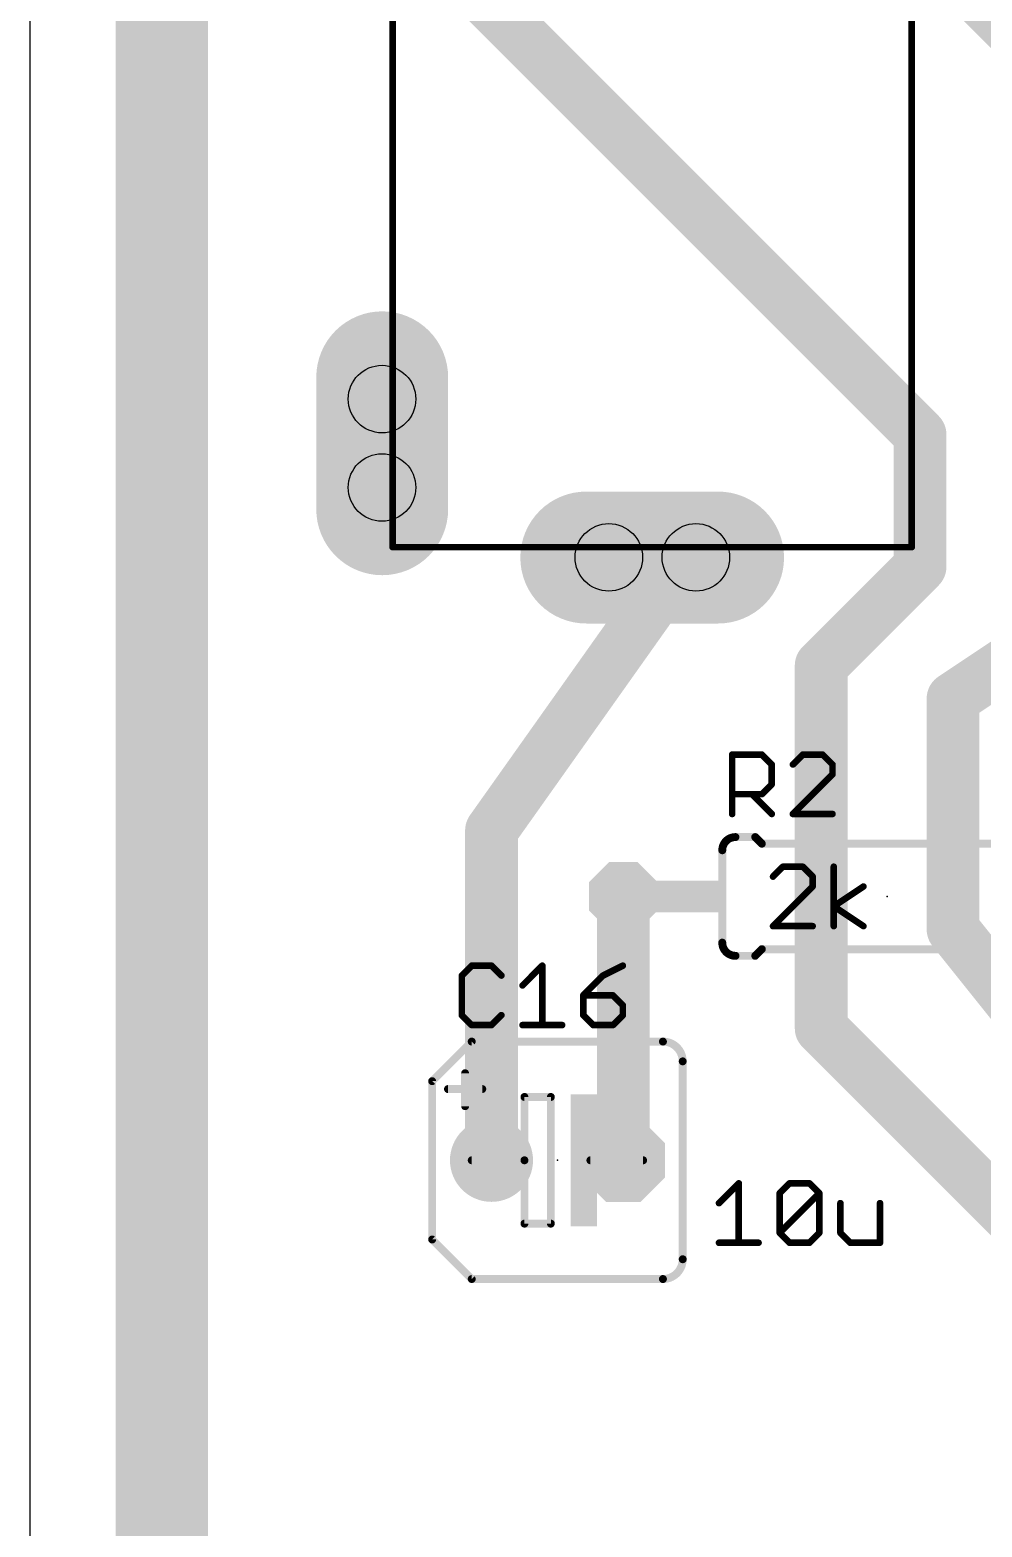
# Model space of a CAD drawing. Extents: x 0 to 4.04, y -0.39 to 3.15.
# Drawn here: x 0 to 0.722, y 0.822 to 1.957 of the extents above; entities that cross this region are included whole.
import ezdxf

# ---------------------------------------------------------------- set-up
doc = ezdxf.new("R2010")
doc.units = 0
for name, color, linetype in [('16', 175, 'CONTINUOUS'), ('17', 82, 'CONTINUOUS'), ('20', 7, 'CONTINUOUS'), ('21', 253, 'CONTINUOUS'), ('23', 7, 'CONTINUOUS'), ('25', 253, 'CONTINUOUS'), ('27', 253, 'CONTINUOUS'), ('46', 140, 'CONTINUOUS'), ('51', 253, 'CONTINUOUS')]:
    doc.layers.add(name, color=color, linetype=linetype)

# ---------------------------------------------------------------- blocks, each defined once
blk = doc.blocks.new('RECT')
blk.add_solid([(-0.5, -0.5), (0.5, -0.5), (-0.5, 0.5), (0.5, 0.5)])
blk = doc.blocks.new('ROUNDP')
at = {"const_width": 0.5}
blk.add_lwpolyline([(0, -0.25, 1), (0, 0.25, 1), (0, -0.25)], format="xyb", dxfattribs=at)
blk = doc.blocks.new('OCTAGONP')
at = {"const_width": 0.5}
blk.add_lwpolyline([(-0.25, -0.103553), (-0.25, 0.103553), (-0.103553, 0.25), (0.103553, 0.25), (0.25, 0.103553), (0.25, -0.103553), (0.103553, -0.25), (-0.103553, -0.25), (-0.25, -0.103553), (-0.25, 0.103553)], dxfattribs=at)
blk = doc.blocks.new('LONGP100')
at = {"const_width": 1}
blk.add_lwpolyline([(-0.5, 0), (0.5, 0)], dxfattribs=at)
at = {"const_width": 0.5}
for points in [[(-0.5, 0.25, 1), (-0.5, -0.25)], [(0.5, -0.25, 1), (0.5, 0.25)]]:
    blk.add_lwpolyline(points, format="xyb", dxfattribs=at)

msp = doc.modelspace()

# ---------------------------------------------------------------- linework, layer by layer
at = {"layer": '16'}
for points, const_width in [([(0.623425, 2.076575), (0.825, 1.875)], 0.04), ([(0.675, 1.65), (0.3, 2.025)], 0.04), ([(0.675, 1.55), (0.675, 1.65)], 0.04), ([(0.47185, 1.55689), (0.47185, 1.52185)], 0.032), ([(0.6, 1.475), (0.675, 1.55)], 0.04), ([(0.47185, 1.52185), (0.35, 1.35)], 0.04), ([(0.7, 1.45), (0.775, 1.5)], 0.04), ([(0.6, 1.2), (0.6, 1.475)], 0.04), ([(0.7, 1.275), (0.7, 1.45)], 0.04), ([(0.35, 1.35), (0.35, 1.1)], 0.04), ([(0.45, 1.1), (0.45, 1.3)], 0.04), ([(0.8, 1.15), (0.7, 1.275)], 0.04), ([(0.75, 1.05), (0.6, 1.2)], 0.04)]:
    msp.add_lwpolyline(points, dxfattribs=dict(at, const_width=const_width))
for points, const_width in [([(0.685, 1.65, 1), (0.665, 1.65)], 0.02), ([(0.667929, 1.642929, 1), (0.682071, 1.657071)], 0.02), ([(0.47985, 1.55689, 1), (0.46385, 1.55689)], 0.016), ([(0.682071, 1.542929, 1), (0.667929, 1.557071)], 0.02), ([(0.665, 1.55, 1), (0.685, 1.55)], 0.02), ([(0.480008, 1.516066, 1), (0.463693, 1.527634)], 0.02), ([(0.46385, 1.52185, 1), (0.47985, 1.52185)], 0.016), ([(0.61, 1.475, 1), (0.59, 1.475)], 0.02), ([(0.592929, 1.482071, 1), (0.607071, 1.467929)], 0.02), ([(0.71, 1.45, 1), (0.69, 1.45)], 0.02), ([(0.694453, 1.458321, 1), (0.705547, 1.441679)], 0.02), ([(0.36, 1.35, 1), (0.34, 1.35)], 0.02), ([(0.341843, 1.355784, 1), (0.358157, 1.344216)], 0.02), ([(0.46, 1.3, 1), (0.44, 1.3)], 0.02), ([(0.707809, 1.281247, 1), (0.692191, 1.268753)], 0.02), ([(0.69, 1.275, 1), (0.71, 1.275)], 0.02), ([(0.607071, 1.207071, 1), (0.592929, 1.192929)], 0.02), ([(0.59, 1.2, 1), (0.61, 1.2)], 0.02), ([(0.34, 1.1, 1), (0.36, 1.1)], 0.02), ([(0.44, 1.1, 1), (0.46, 1.1)], 0.02)]:
    msp.add_lwpolyline(points, format="xyb", dxfattribs=dict(at, const_width=const_width))
at = {"layer": '20'}
msp.add_line((0, 3.149606), (0, 0), dxfattribs=at)
for centre in [(0.267, 1.677), (0.267, 1.61), (0.439, 1.557), (0.505, 1.557)]:
    msp.add_circle(centre, 0.025591, dxfattribs=at)
at = {"layer": '21'}
for points, const_width in [([(0.535, 1.345, 0.414214), (0.525, 1.335)], 0.006), ([(0.535, 1.3465, 1), (0.535, 1.3435)], 0.003), ([(0.535, 1.3435, 1), (0.535, 1.3465)], 0.003), ([(0.551061, 1.346061, 1), (0.548939, 1.343939)], 0.003), ([(0.55, 1.3435, 1), (0.55, 1.3465)], 0.003), ([(0.555, 1.3415, 1), (0.555, 1.3385)], 0.003), ([(0.553939, 1.338939, 1), (0.556061, 1.341061)], 0.003), ([(0.5265, 1.335, 1), (0.5235, 1.335)], 0.003), ([(0.5235, 1.335, 1), (0.5265, 1.335)], 0.003), ([(0.525, 1.265, 0.414214), (0.535, 1.255)], 0.006), ([(0.5265, 1.265, 1), (0.5235, 1.265)], 0.003), ([(0.5235, 1.265, 1), (0.5265, 1.265)], 0.003), ([(0.555, 1.2615, 1), (0.555, 1.2585)], 0.003), ([(0.556061, 1.258939, 1), (0.553939, 1.261061)], 0.003), ([(0.535, 1.2565, 1), (0.535, 1.2535)], 0.003), ([(0.535, 1.2535, 1), (0.535, 1.2565)], 0.003), ([(0.548939, 1.256061, 1), (0.551061, 1.253939)], 0.003), ([(0.55, 1.2535, 1), (0.55, 1.2565)], 0.003), ([(0.335, 1.1915, 1), (0.335, 1.1885)], 0.003), ([(0.336061, 1.188939, 1), (0.333939, 1.191061)], 0.003), ([(0.495, 1.175, 0.414214), (0.48, 1.19)], 0.006), ([(0.48, 1.1915, 1), (0.48, 1.1885)], 0.003), ([(0.48, 1.1885, 1), (0.48, 1.1915)], 0.003), ([(0.3315, 1.166, 1), (0.3285, 1.166)], 0.003), ([(0.4965, 1.175, 1), (0.4935, 1.175)], 0.003), ([(0.4935, 1.175, 1), (0.4965, 1.175)], 0.003), ([(0.3065, 1.16, 1), (0.3035, 1.16)], 0.003), ([(0.303939, 1.161061, 1), (0.306061, 1.158939)], 0.003), ([(0.317, 1.1555, 1), (0.317, 1.1525)], 0.003), ([(0.343, 1.1525, 1), (0.343, 1.1555)], 0.003), ([(0.3285, 1.141, 1), (0.3315, 1.141)], 0.003), ([(0.306061, 1.041061, 1), (0.303939, 1.038939)], 0.003), ([(0.3035, 1.04, 1), (0.3065, 1.04)], 0.003), ([(0.48, 1.01, 0.414214), (0.495, 1.025)], 0.006), ([(0.4965, 1.025, 1), (0.4935, 1.025)], 0.003), ([(0.4935, 1.025, 1), (0.4965, 1.025)], 0.003), ([(0.335, 1.0115, 1), (0.335, 1.0085)], 0.003), ([(0.333939, 1.008939, 1), (0.336061, 1.011061)], 0.003), ([(0.48, 1.0115, 1), (0.48, 1.0085)], 0.003), ([(0.48, 1.0085, 1), (0.48, 1.0115)], 0.003)]:
    msp.add_lwpolyline(points, format="xyb", dxfattribs=dict(at, const_width=const_width))
at = {"layer": '21', "const_width": 0.006}
for points in [[(0.535, 1.345), (0.55, 1.345)], [(0.555, 1.34), (0.55, 1.345)], [(0.745, 1.34), (0.555, 1.34)], [(0.525, 1.265), (0.525, 1.335)], [(0.555, 1.26), (0.55, 1.255)], [(0.745, 1.26), (0.555, 1.26)], [(0.535, 1.255), (0.55, 1.255)], [(0.305, 1.16), (0.335, 1.19)], [(0.48, 1.19), (0.335, 1.19)], [(0.33, 1.166), (0.33, 1.141)], [(0.495, 1.175), (0.495, 1.025)], [(0.305, 1.16), (0.305, 1.04)], [(0.343, 1.154), (0.317, 1.154)], [(0.335, 1.01), (0.305, 1.04)], [(0.335, 1.01), (0.48, 1.01)]]:
    msp.add_lwpolyline(points, dxfattribs=at)
at = {"layer": '23'}
for p in [(0.65, 1.3), (0.4, 1.1)]:
    msp.add_point(p, dxfattribs=at)
at = {"layer": '25', "const_width": 0.005}
for points in [[(0.5325, 1.3625), (0.5325, 1.407538)], [(0.5325, 1.407538), (0.555019, 1.407538)], [(0.555019, 1.407538), (0.562526, 1.400032)], [(0.586046, 1.407538), (0.578539, 1.400032)], [(0.601058, 1.407538), (0.586046, 1.407538)], [(0.608565, 1.400032), (0.601058, 1.407538)], [(0.562526, 1.400032), (0.562526, 1.385019)], [(0.608565, 1.392526), (0.608565, 1.400032)], [(0.562526, 1.385019), (0.555019, 1.377513)], [(0.578539, 1.3625), (0.608565, 1.392526)], [(0.555019, 1.377513), (0.5325, 1.377513)], [(0.547513, 1.377513), (0.562526, 1.3625)], [(0.608565, 1.3625), (0.578539, 1.3625)], [(0.335006, 1.247538), (0.3275, 1.240032)], [(0.350019, 1.247538), (0.335006, 1.247538)], [(0.357526, 1.240032), (0.350019, 1.247538)], [(0.373539, 1.232526), (0.388552, 1.247538)], [(0.388552, 1.247538), (0.388552, 1.2025)], [(0.449604, 1.247538), (0.434591, 1.240032)], [(0.3275, 1.240032), (0.3275, 1.210006)], [(0.434591, 1.240032), (0.419578, 1.225019)], [(0.419578, 1.225019), (0.419578, 1.210006)], [(0.442098, 1.225019), (0.419578, 1.225019)], [(0.449604, 1.217513), (0.442098, 1.225019)], [(0.449604, 1.210006), (0.449604, 1.217513)], [(0.3275, 1.210006), (0.335006, 1.2025)], [(0.335006, 1.2025), (0.350019, 1.2025)], [(0.350019, 1.2025), (0.357526, 1.210006)], [(0.373539, 1.2025), (0.403565, 1.2025)], [(0.419578, 1.210006), (0.427085, 1.2025)], [(0.427085, 1.2025), (0.442098, 1.2025)], [(0.442098, 1.2025), (0.449604, 1.210006)]]:
    msp.add_lwpolyline(points, dxfattribs=at)
at = {"layer": '25', "const_width": 0.0025}
for points in [[(0.53375, 1.407538, 1), (0.53125, 1.407538)], [(0.5325, 1.408788, 1), (0.5325, 1.406288)], [(0.555903, 1.408422, 1), (0.554135, 1.406655)], [(0.555019, 1.406288, 1), (0.555019, 1.408788)], [(0.586046, 1.408788, 1), (0.586046, 1.406288)], [(0.58693, 1.406655, 1), (0.585162, 1.408422)], [(0.601942, 1.408422, 1), (0.600175, 1.406655)], [(0.601058, 1.406288, 1), (0.601058, 1.408788)], [(0.563776, 1.400032, 1), (0.561276, 1.400032)], [(0.561642, 1.399148, 1), (0.563409, 1.400916)], [(0.577655, 1.400916, 1), (0.579423, 1.399148)], [(0.609815, 1.400032, 1), (0.607315, 1.400032)], [(0.607681, 1.399148, 1), (0.609449, 1.400916)], [(0.561276, 1.385019, 1), (0.563776, 1.385019)], [(0.563409, 1.384135, 1), (0.561642, 1.385903)], [(0.607315, 1.392526, 1), (0.609815, 1.392526)], [(0.609449, 1.391642, 1), (0.607681, 1.393409)], [(0.5325, 1.378763, 1), (0.5325, 1.376263)], [(0.548397, 1.378397, 1), (0.546629, 1.376629)], [(0.554135, 1.378397, 1), (0.555903, 1.376629)], [(0.555019, 1.376263, 1), (0.555019, 1.378763)], [(0.53125, 1.3625, 1), (0.53375, 1.3625)], [(0.561642, 1.361616, 1), (0.563409, 1.363384)], [(0.578539, 1.36375, 1), (0.578539, 1.36125)], [(0.577655, 1.363384, 1), (0.579423, 1.361616)], [(0.608565, 1.36125, 1), (0.608565, 1.36375)], [(0.335006, 1.248788, 1), (0.335006, 1.246288)], [(0.33589, 1.246655, 1), (0.334123, 1.248422)], [(0.350903, 1.248422, 1), (0.349135, 1.246655)], [(0.350019, 1.246288, 1), (0.350019, 1.248788)], [(0.389802, 1.247538, 1), (0.387302, 1.247538)], [(0.389436, 1.246655, 1), (0.387668, 1.248422)], [(0.450163, 1.24642, 1), (0.449045, 1.248656)], [(0.32875, 1.240032, 1), (0.32625, 1.240032)], [(0.326616, 1.240916, 1), (0.328384, 1.239148)], [(0.356642, 1.239148, 1), (0.358409, 1.240916)], [(0.434032, 1.24115, 1), (0.43515, 1.238914)], [(0.435475, 1.239148, 1), (0.433707, 1.240916)], [(0.372655, 1.233409, 1), (0.374423, 1.231642)], [(0.420828, 1.225019, 1), (0.418328, 1.225019)], [(0.419578, 1.226269, 1), (0.419578, 1.223769)], [(0.418695, 1.225903, 1), (0.420462, 1.224135)], [(0.442982, 1.225903, 1), (0.441214, 1.224135)], [(0.442098, 1.223769, 1), (0.442098, 1.226269)], [(0.450854, 1.217513, 1), (0.448354, 1.217513)], [(0.44872, 1.216629, 1), (0.450488, 1.218397)], [(0.328384, 1.21089, 1), (0.326616, 1.209123)], [(0.32625, 1.210006, 1), (0.32875, 1.210006)], [(0.335006, 1.20375, 1), (0.335006, 1.20125)], [(0.334123, 1.201616, 1), (0.33589, 1.203384)], [(0.349135, 1.203384, 1), (0.350903, 1.201616)], [(0.350019, 1.20125, 1), (0.350019, 1.20375)], [(0.358409, 1.209123, 1), (0.356642, 1.21089)], [(0.373539, 1.20375, 1), (0.373539, 1.20125)], [(0.387302, 1.2025, 1), (0.389802, 1.2025)], [(0.403565, 1.20125, 1), (0.403565, 1.20375)], [(0.418328, 1.210006, 1), (0.420828, 1.210006)], [(0.420462, 1.21089, 1), (0.418695, 1.209123)], [(0.427085, 1.20375, 1), (0.427085, 1.20125)], [(0.426201, 1.201616, 1), (0.427969, 1.203384)], [(0.441214, 1.203384, 1), (0.442982, 1.201616)], [(0.442098, 1.20125, 1), (0.442098, 1.20375)], [(0.448354, 1.210006, 1), (0.450854, 1.210006)], [(0.450488, 1.209123, 1), (0.44872, 1.21089)]]:
    msp.add_lwpolyline(points, format="xyb", dxfattribs=at)
at = {"layer": '27', "const_width": 0.005}
for points in [[(0.571006, 1.322538), (0.5635, 1.315032)], [(0.586019, 1.322538), (0.571006, 1.322538)], [(0.593526, 1.315032), (0.586019, 1.322538)], [(0.593526, 1.307526), (0.593526, 1.315032)], [(0.609539, 1.2775), (0.609539, 1.322538)], [(0.5635, 1.2775), (0.593526, 1.307526)], [(0.609539, 1.292513), (0.632058, 1.307526)], [(0.632058, 1.2775), (0.609539, 1.292513)], [(0.593526, 1.2775), (0.5635, 1.2775)], [(0.5225, 1.067526), (0.537513, 1.082538)], [(0.537513, 1.082538), (0.537513, 1.0375)], [(0.568539, 1.075032), (0.576046, 1.082538)], [(0.576046, 1.082538), (0.591058, 1.082538)], [(0.591058, 1.082538), (0.598565, 1.075032)], [(0.568539, 1.045006), (0.568539, 1.075032)], [(0.568539, 1.045006), (0.598565, 1.075032)], [(0.598565, 1.075032), (0.598565, 1.045006)], [(0.614578, 1.067526), (0.614578, 1.045006)], [(0.644604, 1.0375), (0.644604, 1.067526)], [(0.576046, 1.0375), (0.568539, 1.045006)], [(0.598565, 1.045006), (0.591058, 1.0375)], [(0.614578, 1.045006), (0.622085, 1.0375)], [(0.5225, 1.0375), (0.552526, 1.0375)], [(0.591058, 1.0375), (0.576046, 1.0375)], [(0.622085, 1.0375), (0.644604, 1.0375)]]:
    msp.add_lwpolyline(points, dxfattribs=at)
at = {"layer": '27', "const_width": 0.0025}
for points in [[(0.562616, 1.315916, 1), (0.564384, 1.314148)], [(0.571006, 1.323788, 1), (0.571006, 1.321288)], [(0.57189, 1.321655, 1), (0.570123, 1.323422)], [(0.586903, 1.323422, 1), (0.585135, 1.321655)], [(0.586019, 1.321288, 1), (0.586019, 1.323788)], [(0.594776, 1.315032, 1), (0.592276, 1.315032)], [(0.592642, 1.314148, 1), (0.594409, 1.315916)], [(0.610789, 1.322538, 1), (0.608289, 1.322538)], [(0.592276, 1.307526, 1), (0.594776, 1.307526)], [(0.594409, 1.306642, 1), (0.592642, 1.308409)], [(0.632752, 1.306486, 1), (0.631365, 1.308566)], [(0.610233, 1.293553, 1), (0.608846, 1.291473)], [(0.608846, 1.293553, 1), (0.610233, 1.291473)], [(0.5635, 1.27875, 1), (0.5635, 1.27625)], [(0.562616, 1.278384, 1), (0.564384, 1.276616)], [(0.593526, 1.27625, 1), (0.593526, 1.27875)], [(0.608289, 1.2775, 1), (0.610789, 1.2775)], [(0.631365, 1.27646, 1), (0.632752, 1.27854)], [(0.538763, 1.082538, 1), (0.536263, 1.082538)], [(0.538397, 1.081655, 1), (0.536629, 1.083422)], [(0.576046, 1.083788, 1), (0.576046, 1.081288)], [(0.57693, 1.081655, 1), (0.575162, 1.083422)], [(0.591942, 1.083422, 1), (0.590175, 1.081655)], [(0.591058, 1.081288, 1), (0.591058, 1.083788)], [(0.521616, 1.068409, 1), (0.523384, 1.066642)], [(0.569789, 1.075032, 1), (0.567289, 1.075032)], [(0.567655, 1.075916, 1), (0.569423, 1.074148)], [(0.599815, 1.075032, 1), (0.597315, 1.075032)], [(0.599449, 1.074148, 1), (0.597681, 1.075916)], [(0.597681, 1.074148, 1), (0.599449, 1.075916)], [(0.615828, 1.067526, 1), (0.613328, 1.067526)], [(0.645854, 1.067526, 1), (0.643354, 1.067526)], [(0.569423, 1.04589, 1), (0.567655, 1.044123)], [(0.567655, 1.04589, 1), (0.569423, 1.044123)], [(0.567289, 1.045006, 1), (0.569789, 1.045006)], [(0.597315, 1.045006, 1), (0.599815, 1.045006)], [(0.599449, 1.044123, 1), (0.597681, 1.04589)], [(0.613328, 1.045006, 1), (0.615828, 1.045006)], [(0.615462, 1.04589, 1), (0.613695, 1.044123)], [(0.5225, 1.03875, 1), (0.5225, 1.03625)], [(0.536263, 1.0375, 1), (0.538763, 1.0375)], [(0.552526, 1.03625, 1), (0.552526, 1.03875)], [(0.576046, 1.03875, 1), (0.576046, 1.03625)], [(0.575162, 1.036616, 1), (0.57693, 1.038384)], [(0.590175, 1.038384, 1), (0.591942, 1.036616)], [(0.591058, 1.03625, 1), (0.591058, 1.03875)], [(0.622085, 1.03875, 1), (0.622085, 1.03625)], [(0.621201, 1.036616, 1), (0.622969, 1.038384)], [(0.643354, 1.0375, 1), (0.645854, 1.0375)], [(0.644604, 1.03625, 1), (0.644604, 1.03875)]]:
    msp.add_lwpolyline(points, format="xyb", dxfattribs=at)
at = {"layer": '46'}
for points, const_width in [([(0.1, 0.15), (0.1, 2.25)], 0.07), ([(0.267126, 1.619882), (0.267126, 1.667126)], 0.04), ([(0.448228, 1.55689), (0.495472, 1.55689)], 0.04)]:
    msp.add_lwpolyline(points, dxfattribs=dict(at, const_width=const_width))
at = {"layer": '46', "const_width": 0.02}
for points in [[(0.277126, 1.667126, 1), (0.257126, 1.667126)], [(0.257126, 1.619882, 1), (0.277126, 1.619882)], [(0.448228, 1.56689, 1), (0.448228, 1.54689)], [(0.495472, 1.54689, 1), (0.495472, 1.56689)]]:
    msp.add_lwpolyline(points, format="xyb", dxfattribs=at)
at = {"layer": '51'}
for points, const_width in [([(0.275, 1.564764), (0.275, 2.175)], 0.005), ([(0.668701, 2.175), (0.668701, 1.564764)], 0.005), ([(0.668701, 1.564764), (0.275, 1.564764)], 0.005), ([(0.45, 1.3), (0.49, 1.3)], 0.024), ([(0.395, 1.148), (0.375, 1.148)], 0.006), ([(0.375, 1.148), (0.375, 1.1)], 0.006), ([(0.395, 1.052), (0.395, 1.148)], 0.006), ([(0.335, 1.1), (0.375, 1.1)], 0.006), ([(0.375, 1.1), (0.375, 1.052)], 0.006), ([(0.425, 1.1), (0.465, 1.1)], 0.006), ([(0.375, 1.052), (0.395, 1.052)], 0.006)]:
    msp.add_lwpolyline(points, dxfattribs=dict(at, const_width=const_width))
for points, const_width in [([(0.275, 1.566014, 1), (0.275, 1.563514)], 0.0025), ([(0.668701, 1.563514, 1), (0.668701, 1.566014)], 0.0025), ([(0.27375, 1.564764, 1), (0.27625, 1.564764)], 0.0025), ([(0.667451, 1.564764, 1), (0.669951, 1.564764)], 0.0025), ([(0.45, 1.306, 1), (0.45, 1.294)], 0.012), ([(0.49, 1.294, 1), (0.49, 1.306)], 0.012), ([(0.375, 1.1495, 1), (0.375, 1.1465)], 0.003), ([(0.3765, 1.148, 1), (0.3735, 1.148)], 0.003), ([(0.3965, 1.148, 1), (0.3935, 1.148)], 0.003), ([(0.395, 1.1465, 1), (0.395, 1.1495)], 0.003), ([(0.335, 1.1015, 1), (0.335, 1.0985)], 0.003), ([(0.3765, 1.1, 1), (0.3735, 1.1)], 0.003), ([(0.3735, 1.1, 1), (0.3765, 1.1)], 0.003), ([(0.375, 1.0985, 1), (0.375, 1.1015)], 0.003), ([(0.425, 1.1015, 1), (0.425, 1.0985)], 0.003), ([(0.465, 1.0985, 1), (0.465, 1.1015)], 0.003), ([(0.375, 1.0535, 1), (0.375, 1.0505)], 0.003), ([(0.3735, 1.052, 1), (0.3765, 1.052)], 0.003), ([(0.3935, 1.052, 1), (0.3965, 1.052)], 0.003), ([(0.395, 1.0505, 1), (0.395, 1.0535)], 0.003)]:
    msp.add_lwpolyline(points, format="xyb", dxfattribs=dict(at, const_width=const_width))

# ---------------------------------------------------------------- block references
at = {"layer": '17', "xscale": 0.1, "yscale": 0.1}
for p, rotation in [((0.267126, 1.643504), 90), ((0.267126, 1.643504), 90), ((0.47185, 1.55689), 180), ((0.47185, 1.55689), 180)]:
    msp.add_blockref('LONGP100', p, dxfattribs=dict(at, rotation=rotation))
at = {"layer": '17'}
for name, p, xscale, yscale in [('OCTAGONP', (0.45, 1.3), 0.052, 0.052), ('OCTAGONP', (0.45, 1.3), 0.052, 0.052), ('ROUNDP', (0.35, 1.1), 0.063, 0.063), ('ROUNDP', (0.35, 1.1), 0.063, 0.063), ('OCTAGONP', (0.45, 1.1), 0.063, 0.063), ('OCTAGONP', (0.45, 1.1), 0.063, 0.063)]:
    msp.add_blockref(name, p, dxfattribs=dict(at, xscale=xscale, yscale=yscale))
at = {"layer": '21', "xscale": 0.034, "yscale": 0.024}
msp.add_blockref('RECT', (0.508, 1.3), dxfattribs=at)
at = {"layer": '51', "xscale": 0.02, "yscale": 0.1}
msp.add_blockref('RECT', (0.42, 1.1), dxfattribs=at)

doc.saveas('drawing.dxf')
